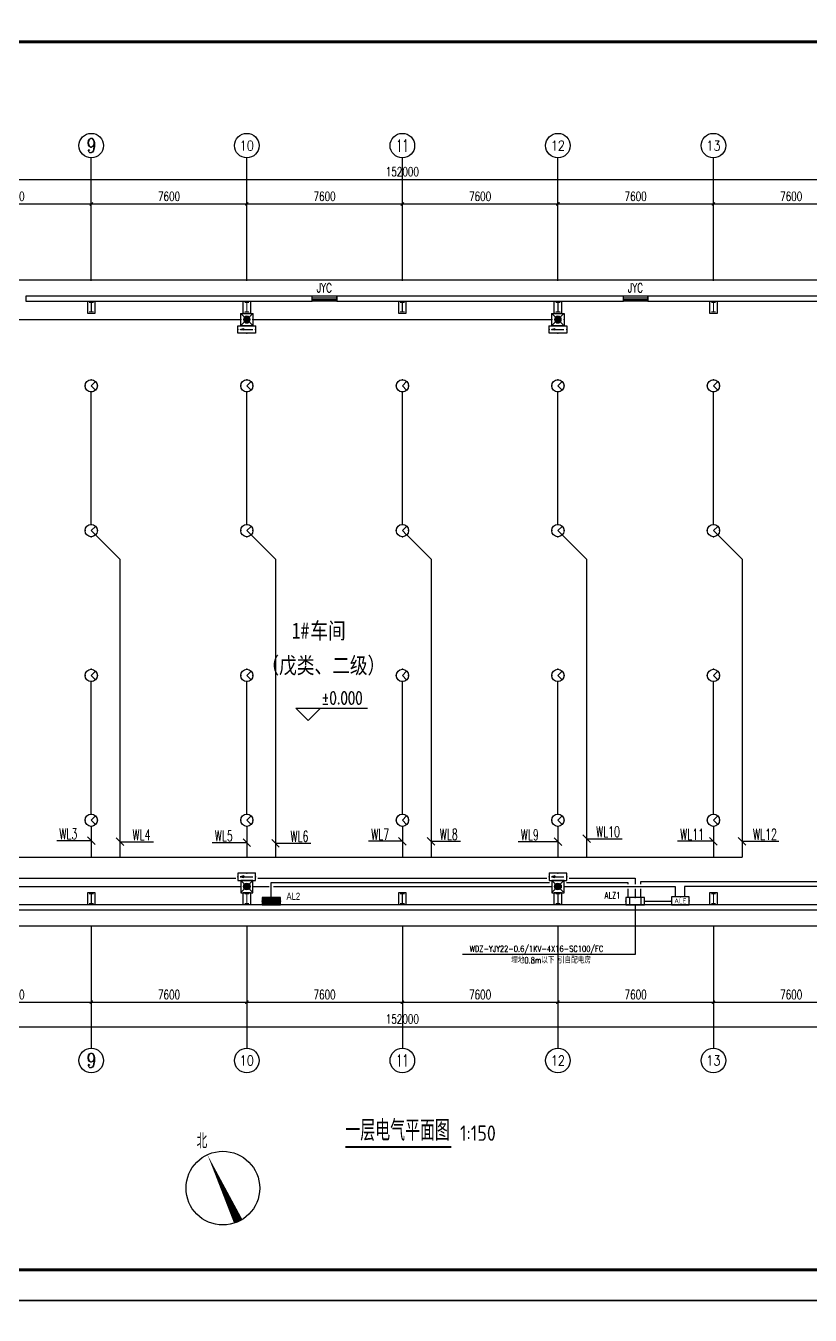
# Model space of a CAD drawing. Extents: x 54907 to 703237, y -798661 to -546661.
# Drawn here: x 134962 to 173291, y -673374 to -610374 of the extents above; entities that cross this region are included whole.
import ezdxf
from ezdxf.enums import TextEntityAlignment as Align

# ---------------------------------------------------------------- set-up
doc = ezdxf.new("R2010")
doc.units = 0
doc.header["$LTSCALE"] = 1000
doc.header["$MEASUREMENT"] = 0
for name, color, linetype in [('AXIS', 3, 'Continuous'), ('AXIS_TEXT', 7, 'Continuous'), ('BXZ', 7, 'Continuous'), ('DIM-照明', 3, 'Continuous'), ('DIM_ELEV', 3, 'Continuous'), ('DIM_SYMB', 3, 'Continuous'), ('EQUIP-照明', 3, 'Continuous'), ('EQUIP-箱柜', 3, 'Continuous'), ('PUB_TEXT', 7, 'Continuous'), ('PUB_TITLE', 4, 'Continuous'), ('WALL', 5, 'Continuous'), ('WINDOW', 4, 'Continuous'), ('WINDOW_TEXT', 7, 'Continuous'), ('WIRE-照明', 1, 'Continuous'), ('文字', 7, 'Continuous'), ('说明文本', 54, 'Continuous')]:
    doc.layers.add(name, color=color, linetype=linetype)
doc.layers.add('yichutu', color=7, linetype='Continuous', true_color=0xffffff, plot=False)
doc.styles.add('_TCH_AXIS', font='COMPLEX', dxfattribs={"bigfont": 'GBCBIG'})
doc.styles.add('_TCH_DIM', font='SIMPLEX', dxfattribs={"bigfont": 'GBCBIG'})
doc.styles.add('_TCH_DIM_T3', font='SIMPLEX', dxfattribs={"width": 0.705882, "bigfont": 'GBCBIG'})
doc.styles.add('_TCH_WINDOW', font='SIMPLEX', dxfattribs={"bigfont": 'GBCBIG'})
doc.styles.add('_TEL_ATTDEF', font='GBENOR', dxfattribs={"width": 0.8, "height": 3, "bigfont": 'GBCBIG'})
doc.styles.add('_TEL_DIM', font='SIMPLEX', dxfattribs={"width": 0.8, "height": 3.5, "bigfont": 'HZTXT'})
doc.styles.add('COMPLEX', font='COMPLEX')
doc.styles.add('HZF', font='hztxt_e.shx', dxfattribs={"width": 0.7, "bigfont": '!hztxt.shx'})
doc.styles.get("Standard").update_dxf_attribs({"font": 'gbenor.shx', "bigfont": 'gbcbig.shx'})
doc.styles.add('宋体', font='', dxfattribs={"width": 0.8})
doc.styles.get('宋体').set_extended_font_data('SimSun')
doc.dimstyles.new('_TCH_ARCH&&150', dxfattribs={"dimtxt": 446.25, "dimasz": 150, "dimexe": 375, "dimexo": 450, "dimgap": 150, "dimtad": 1, "dimdec": 0, "dimzin": 0, "dimdsep": 46, "dimtxsty": '_TCH_DIM_T3', "dimblk": 'ARCHTICK', "dimcen": 0.09, "dimclrt": 7, "dimazin": 2, "dimtfac": 1, "dimtdec": 0, "dimtix": 1, "dimtmove": 2, "dimatfit": 3, "dimldrblk": 'ARCHTICK', "dimfxl": 0, "dimtolj": 1, "dimtzin": 0, "dimarcsym": 0})

# ---------------------------------------------------------------- blocks, each defined once
blk = doc.blocks.new('hrththe')
h = blk.add_hatch(color=2)
h.paths.add_polyline_path([(641672, -50401), (641728, -50401), (641728, -50809), (641672, -50809)])
h.paths.add_polyline_path([(641588, -50809), (641812, -50809), (641812, -50865), (641588, -50865)])
h.paths.add_polyline_path([(641588, -50345), (641812, -50345), (641812, -50401), (641588, -50401)])
at = {"layer": 'PUB_TEXT'}
for p, q in [((641523, -50911), (641523, -50311)), ((641523, -50311), (641873, -50311)), ((641873, -50311), (641873, -50911)), ((641873, -50911), (641523, -50911))]:
    blk.add_line(p, q, dxfattribs=at)
blk = doc.blocks.new('$equip$00002831')
for q in [(-0.35, -0.35), (0.35, -0.35)]:
    blk.add_line((0, 0), q)
at = {"const_width": 0.05}
blk.add_lwpolyline([(0.5, 0, 1), (-0.5, 0, 1), (0.5, 0, -2.700563)], format="xyb", dxfattribs=at)
blk.add_circle((0, 0), 0.5)
for p in [(-0.5, 0), (0, 0.5), (0.5, 0), (0, -0.5)]:
    blk.add_point(p)
at = {"color": 7, "style": '_TEL_DIM', "flags": 1}
for tag in ['A', 'REMARK']:
    blk.add_attdef(tag, text='', height=0.00002, dxfattribs=at).set_placement((0, 0), align=Align.MIDDLE_CENTER)
blk = doc.blocks.new('$equip$00002604')
blk.add_hatch(color=256).paths.add_polyline_path([(0.27, 0.5, 1), (-0.27, 0.5, 1)])
for p, q in [((-0.43, 0.93), (-0.19, 0.69)), ((-0.43, 0.07), (-0.19, 0.31)), ((0.19, 0.69), (0.43, 0.93)), ((0.19, 0.31), (0.43, 0.07))]:
    blk.add_line(p, q)
at = {"const_width": 0.05}
blk.add_lwpolyline([(-0.5, 1), (-0.5, 0), (0.5, 0), (0.5, 1), (-0.5, 1), (-0.5, 0)], dxfattribs=at)
blk.add_lwpolyline([(-0.5, 1), (-0.5, 0), (0.5, 0), (0.5, 1)], close=True)
blk.add_circle((0, 0.5), 0.275)
for p in [(-0.5, 0.5), (0, 1), (0, 0), (0.5, 0.5)]:
    blk.add_point(p)
at = {"color": 7, "style": '_TEL_DIM', "flags": 1}
blk.add_attdef('A', text='', height=0.000025, dxfattribs=at).set_placement((0, 0), align=Align.MIDDLE_CENTER)
blk = doc.blocks.new('$equip$00002541')
blk.add_hatch(color=256).paths.add_polyline_path([(-0.24, 0.37), (-0.53, 0.3), (-0.24, 0.23)])
for p, q in [((-0.72, 0.6), (-0.72, 0)), ((0.72, 0.6), (-0.72, 0.6)), ((-0.72, 0), (0.72, 0)), ((-0.24, 0.37), (-0.53, 0.3)), ((-0.53, 0.3), (-0.24, 0.23)), ((-0.24, 0.37), (-0.24, 0.23)), ((0.72, 0), (0.72, 0.6))]:
    blk.add_line(p, q)
at = {"color": 7}
blk.add_line((-0.48, 0.3), (0.48, 0.3), dxfattribs=at)
at = {"const_width": 0.05}
blk.add_lwpolyline([(-0.72, 0.6), (-0.72, 0), (0.72, 0), (0.72, 0.6), (-0.72, 0.6), (-0.72, 0)], dxfattribs=at)
for p in [(-0.72, 0.3), (0, 0.6), (0, 0), (0.72, 0.3)]:
    blk.add_point(p)
at = {"color": 7, "style": '_TEL_DIM', "flags": 1}
blk.add_attdef('A', text='', height=0.00002, dxfattribs=at).set_placement((0, 0), align=Align.MIDDLE_CENTER)
blk = doc.blocks.new('*X14')
at = {"color": 0}
for p, q in [((-250, 33), (-83, 200)), ((-250, 68), (-118, 200)), ((-250, 104), (-154, 200)), ((-250, 139), (-189, 200)), ((-250, 174), (-224, 200)), ((-247, 0), (-47, 200)), ((-212, 0), (-12, 200)), ((-177, 0), (23, 200)), ((-141, 0), (59, 200)), ((-106, 0), (94, 200)), ((-71, 0), (129, 200)), ((-35, 0), (165, 200)), ((0, 0), (200, 200)), ((35, 0), (235, 200)), ((71, 0), (250, 179)), ((106, 0), (250, 144)), ((141, 0), (250, 109)), ((177, 0), (250, 73)), ((212, 0), (250, 38)), ((247, 0), (250, 3))]:
    blk.add_line(p, q, dxfattribs=at)
blk = doc.blocks.new('$equip$00002943')
for p, q in [((-0.75, 0.6), (-0.75, 0)), ((0.75, 0.6), (-0.75, 0.6)), ((-0.75, 0), (0.75, 0)), ((0.75, 0), (0.75, 0.6))]:
    blk.add_line(p, q)
for points, const_width in [([(-0.75, 0.3), (0.75, 0.3)], 0.6), ([(-0.75, 0.6), (-0.75, 0), (0.75, 0), (0.75, 0.6), (-0.75, 0.6), (-0.75, 0)], 0.05)]:
    blk.add_lwpolyline(points, dxfattribs=dict(const_width=const_width))
for p in [(-0.75, 0.3), (0, 0.6), (0, 0), (0.75, 0.3)]:
    blk.add_point(p)
at = {"xscale": 0.00300000000061118, "yscale": 0.00300000000061118, "zscale": 0.003}
blk.add_blockref('*X14', (0, 0), dxfattribs=at)
at = {"color": 7, "style": '_TEL_DIM', "flags": 1}
for tag in ['A', 'REMARK']:
    blk.add_attdef(tag, text='', height=0.00002, dxfattribs=at).set_placement((0, 0), align=Align.MIDDLE_CENTER)
blk = doc.blocks.new('$equip$00002944')
for p, q in [((-0.75, 0.6), (-0.75, 0)), ((0.75, 0.6), (-0.75, 0.6)), ((-0.75, 0), (0.75, 0)), ((-0.47, 0.6), (-0.47, 0)), ((0.47, 0.6), (0.47, 0)), ((0.75, 0), (0.75, 0.6))]:
    blk.add_line(p, q)
at = {"const_width": 0.05}
blk.add_lwpolyline([(-0.75, 0.6), (-0.75, 0), (0.75, 0), (0.75, 0.6), (-0.75, 0.6), (-0.75, 0)], dxfattribs=at)
for p in [(-0.75, 0.3), (0, 0.6), (0, 0), (0.75, 0.3)]:
    blk.add_point(p)
at = {"color": 7, "style": '_TEL_DIM', "flags": 1}
for tag in ['A', 'REMARK']:
    blk.add_attdef(tag, text='', height=0.00002, dxfattribs=at).set_placement((0, 0), align=Align.MIDDLE_CENTER)
blk = doc.blocks.new('$equip$00002534')
for p, q in [((-0.72, 0.66), (-0.72, 0)), ((0.72, 0.66), (-0.72, 0.66)), ((-0.72, 0), (0.72, 0)), ((0.72, 0), (0.72, 0.66))]:
    blk.add_line(p, q)
at = {"const_width": 0.05}
blk.add_lwpolyline([(-0.72, 0.66), (-0.72, 0), (0.72, 0), (0.72, 0.66), (-0.72, 0.66), (-0.72, 0)], dxfattribs=at)
for p in [(-0.72, 0.33), (0, 0.66), (0, 0), (0.72, 0.33)]:
    blk.add_point(p)
at = {"color": 7, "style": '_TEL_DIM'}
blk.add_attdef('$TEXT$', text='', height=0.4, dxfattribs=at).set_placement((0, 0.33), align=Align.MIDDLE_CENTER)
at = {"color": 7, "style": '_TEL_DIM', "flags": 1}
blk.add_attdef('A', text='', height=0.00002, dxfattribs=at).set_placement((0, 0), align=Align.MIDDLE_CENTER)
blk = doc.blocks.new('yct-1337-420-200550-63000-150-2010.0')
at = {"layer": 'yichutu', "color": 7, "true_color": 0xffffff}
blk.add_lwpolyline([(0, 0), (0, 63000), (200550, 63000), (200550, 0)], close=True, dxfattribs=at)
blk = doc.blocks.new('_ArchTick')
at = {"color": 0, "linetype": 'ByBlock', "const_width": 0.4}
blk.add_lwpolyline([(-0.5, -0.5), (0.5, 0.5)], dxfattribs=at)
blk = doc.blocks.new('*D311')
at = {"layer": 'AXIS', "color": 0, "lineweight": -2}
for p, q in [((130562, -622379), (130562, -618704)), ((130562, -619079), (138162, -619079)), ((138162, -622379), (138162, -618704))]:
    blk.add_line(p, q, dxfattribs=at)
at = {"layer": 'Defpoints', "color": 0}
for p in [(138162, -619079), (130562, -622829), (138162, -622829)]:
    blk.add_point(p, dxfattribs=at)
at = {"layer": 'AXIS', "color": 0, "lineweight": -2, "xscale": 150, "yscale": 150, "zscale": 150, "rotation": 180}
blk.add_blockref('_ArchTick', (130562, -619079), dxfattribs=at)
at = {"layer": 'AXIS', "color": 0, "lineweight": -2, "xscale": 150, "yscale": 150, "zscale": 150}
blk.add_blockref('_ArchTick', (138162, -619079), dxfattribs=at)
at = {"layer": 'AXIS', "color": 7, "insert": (134362, -618706), "char_height": 446.2, "attachment_point": 5, "style": '_TCH_DIM_T3'}
blk.add_mtext('\\A1;7600', dxfattribs=at)
blk = doc.blocks.new('*D312')
at = {"layer": 'AXIS', "color": 0, "lineweight": -2}
for p, q in [((138162, -622379), (138162, -618704)), ((138162, -619079), (145762, -619079)), ((145762, -622379), (145762, -618704))]:
    blk.add_line(p, q, dxfattribs=at)
at = {"layer": 'Defpoints', "color": 0}
for p in [(145762, -619079), (138162, -622829), (145762, -622829)]:
    blk.add_point(p, dxfattribs=at)
at = {"layer": 'AXIS', "color": 0, "lineweight": -2, "xscale": 150, "yscale": 150, "zscale": 150, "rotation": 180}
blk.add_blockref('_ArchTick', (138162, -619079), dxfattribs=at)
at = {"layer": 'AXIS', "color": 0, "lineweight": -2, "xscale": 150, "yscale": 150, "zscale": 150}
blk.add_blockref('_ArchTick', (145762, -619079), dxfattribs=at)
at = {"layer": 'AXIS', "color": 7, "insert": (141962, -618706), "char_height": 446.2, "attachment_point": 5, "style": '_TCH_DIM_T3'}
blk.add_mtext('\\A1;7600', dxfattribs=at)
blk = doc.blocks.new('*D313')
at = {"layer": 'AXIS', "color": 0, "lineweight": -2}
for p, q in [((145762, -622379), (145762, -618704)), ((145762, -619079), (153362, -619079)), ((153362, -622379), (153362, -618704))]:
    blk.add_line(p, q, dxfattribs=at)
at = {"layer": 'Defpoints', "color": 0}
for p in [(153362, -619079), (145762, -622829), (153362, -622829)]:
    blk.add_point(p, dxfattribs=at)
at = {"layer": 'AXIS', "color": 0, "lineweight": -2, "xscale": 150, "yscale": 150, "zscale": 150, "rotation": 180}
blk.add_blockref('_ArchTick', (145762, -619079), dxfattribs=at)
at = {"layer": 'AXIS', "color": 0, "lineweight": -2, "xscale": 150, "yscale": 150, "zscale": 150}
blk.add_blockref('_ArchTick', (153362, -619079), dxfattribs=at)
at = {"layer": 'AXIS', "color": 7, "insert": (149562, -618706), "char_height": 446.2, "attachment_point": 5, "style": '_TCH_DIM_T3'}
blk.add_mtext('\\A1;7600', dxfattribs=at)
blk = doc.blocks.new('*D314')
at = {"layer": 'AXIS', "color": 0, "lineweight": -2}
for p, q in [((153362, -622379), (153362, -618704)), ((153362, -619079), (160962, -619079)), ((160962, -622379), (160962, -618704))]:
    blk.add_line(p, q, dxfattribs=at)
at = {"layer": 'Defpoints', "color": 0}
for p in [(160962, -619079), (153362, -622829), (160962, -622829)]:
    blk.add_point(p, dxfattribs=at)
at = {"layer": 'AXIS', "color": 0, "lineweight": -2, "xscale": 150, "yscale": 150, "zscale": 150, "rotation": 180}
blk.add_blockref('_ArchTick', (153362, -619079), dxfattribs=at)
at = {"layer": 'AXIS', "color": 0, "lineweight": -2, "xscale": 150, "yscale": 150, "zscale": 150}
blk.add_blockref('_ArchTick', (160962, -619079), dxfattribs=at)
at = {"layer": 'AXIS', "color": 7, "insert": (157162, -618706), "char_height": 446.2, "attachment_point": 5, "style": '_TCH_DIM_T3'}
blk.add_mtext('\\A1;7600', dxfattribs=at)
blk = doc.blocks.new('*D315')
at = {"layer": 'AXIS', "color": 0, "lineweight": -2}
for p, q in [((160962, -622379), (160962, -618704)), ((160962, -619079), (168562, -619079)), ((168562, -622379), (168562, -618704))]:
    blk.add_line(p, q, dxfattribs=at)
at = {"layer": 'Defpoints', "color": 0}
for p in [(168562, -619079), (160962, -622829), (168562, -622829)]:
    blk.add_point(p, dxfattribs=at)
at = {"layer": 'AXIS', "color": 0, "lineweight": -2, "xscale": 150, "yscale": 150, "zscale": 150, "rotation": 180}
blk.add_blockref('_ArchTick', (160962, -619079), dxfattribs=at)
at = {"layer": 'AXIS', "color": 0, "lineweight": -2, "xscale": 150, "yscale": 150, "zscale": 150}
blk.add_blockref('_ArchTick', (168562, -619079), dxfattribs=at)
at = {"layer": 'AXIS', "color": 7, "insert": (164762, -618706), "char_height": 446.2, "attachment_point": 5, "style": '_TCH_DIM_T3'}
blk.add_mtext('\\A1;7600', dxfattribs=at)
blk = doc.blocks.new('*D316')
at = {"layer": 'AXIS', "color": 0, "lineweight": -2}
for p, q in [((168562, -622379), (168562, -618704)), ((168562, -619079), (176162, -619079)), ((176162, -622379), (176162, -618704))]:
    blk.add_line(p, q, dxfattribs=at)
at = {"layer": 'Defpoints', "color": 0}
for p in [(176162, -619079), (168562, -622829), (176162, -622829)]:
    blk.add_point(p, dxfattribs=at)
at = {"layer": 'AXIS', "color": 0, "lineweight": -2, "xscale": 150, "yscale": 150, "zscale": 150, "rotation": 180}
blk.add_blockref('_ArchTick', (168562, -619079), dxfattribs=at)
at = {"layer": 'AXIS', "color": 0, "lineweight": -2, "xscale": 150, "yscale": 150, "zscale": 150}
blk.add_blockref('_ArchTick', (176162, -619079), dxfattribs=at)
at = {"layer": 'AXIS', "color": 7, "insert": (172362, -618706), "char_height": 446.2, "attachment_point": 5, "style": '_TCH_DIM_T3'}
blk.add_mtext('\\A1;7600', dxfattribs=at)
blk = doc.blocks.new('*D324')
at = {"layer": 'AXIS', "color": 0, "lineweight": -2}
for p, q in [((77362, -622379), (77362, -617504)), ((77362, -617879), (229362, -617879)), ((229362, -622379), (229362, -617504))]:
    blk.add_line(p, q, dxfattribs=at)
at = {"layer": 'Defpoints', "color": 0}
for p in [(229362, -617879), (77362, -622829), (229362, -622829)]:
    blk.add_point(p, dxfattribs=at)
at = {"layer": 'AXIS', "color": 0, "lineweight": -2, "xscale": 150, "yscale": 150, "zscale": 150, "rotation": 180}
blk.add_blockref('_ArchTick', (77362, -617879), dxfattribs=at)
at = {"layer": 'AXIS', "color": 0, "lineweight": -2, "xscale": 150, "yscale": 150, "zscale": 150}
blk.add_blockref('_ArchTick', (229362, -617879), dxfattribs=at)
at = {"layer": 'AXIS', "color": 7, "insert": (153362, -617506), "char_height": 446.2, "attachment_point": 5, "style": '_TCH_DIM_T3'}
blk.add_mtext('\\A1;152000', dxfattribs=at)
blk = doc.blocks.new('*D332')
at = {"layer": 'AXIS', "color": 0, "lineweight": -2}
for p, q in [((130562, -654779), (130562, -658454)), ((138162, -654779), (138162, -658454)), ((130562, -658079), (138162, -658079))]:
    blk.add_line(p, q, dxfattribs=at)
at = {"layer": 'Defpoints', "color": 0}
for p in [(130562, -654329), (138162, -654329), (138162, -658079)]:
    blk.add_point(p, dxfattribs=at)
at = {"layer": 'AXIS', "color": 0, "lineweight": -2, "xscale": 150, "yscale": 150, "zscale": 150, "rotation": 180}
blk.add_blockref('_ArchTick', (130562, -658079), dxfattribs=at)
at = {"layer": 'AXIS', "color": 0, "lineweight": -2, "xscale": 150, "yscale": 150, "zscale": 150}
blk.add_blockref('_ArchTick', (138162, -658079), dxfattribs=at)
at = {"layer": 'AXIS', "color": 7, "insert": (134362, -657706), "char_height": 446.2, "attachment_point": 5, "style": '_TCH_DIM_T3'}
blk.add_mtext('\\A1;7600', dxfattribs=at)
blk = doc.blocks.new('*D333')
at = {"layer": 'AXIS', "color": 0, "lineweight": -2}
for p, q in [((138162, -654779), (138162, -658454)), ((145762, -654779), (145762, -658454)), ((138162, -658079), (145762, -658079))]:
    blk.add_line(p, q, dxfattribs=at)
at = {"layer": 'Defpoints', "color": 0}
for p in [(138162, -654329), (145762, -654329), (145762, -658079)]:
    blk.add_point(p, dxfattribs=at)
at = {"layer": 'AXIS', "color": 0, "lineweight": -2, "xscale": 150, "yscale": 150, "zscale": 150, "rotation": 180}
blk.add_blockref('_ArchTick', (138162, -658079), dxfattribs=at)
at = {"layer": 'AXIS', "color": 0, "lineweight": -2, "xscale": 150, "yscale": 150, "zscale": 150}
blk.add_blockref('_ArchTick', (145762, -658079), dxfattribs=at)
at = {"layer": 'AXIS', "color": 7, "insert": (141962, -657706), "char_height": 446.2, "attachment_point": 5, "style": '_TCH_DIM_T3'}
blk.add_mtext('\\A1;7600', dxfattribs=at)
blk = doc.blocks.new('*D334')
at = {"layer": 'AXIS', "color": 0, "lineweight": -2}
for p, q in [((145762, -654779), (145762, -658454)), ((153362, -654779), (153362, -658454)), ((145762, -658079), (153362, -658079))]:
    blk.add_line(p, q, dxfattribs=at)
at = {"layer": 'Defpoints', "color": 0}
for p in [(145762, -654329), (153362, -654329), (153362, -658079)]:
    blk.add_point(p, dxfattribs=at)
at = {"layer": 'AXIS', "color": 0, "lineweight": -2, "xscale": 150, "yscale": 150, "zscale": 150, "rotation": 180}
blk.add_blockref('_ArchTick', (145762, -658079), dxfattribs=at)
at = {"layer": 'AXIS', "color": 0, "lineweight": -2, "xscale": 150, "yscale": 150, "zscale": 150}
blk.add_blockref('_ArchTick', (153362, -658079), dxfattribs=at)
at = {"layer": 'AXIS', "color": 7, "insert": (149562, -657706), "char_height": 446.2, "attachment_point": 5, "style": '_TCH_DIM_T3'}
blk.add_mtext('\\A1;7600', dxfattribs=at)
blk = doc.blocks.new('*D335')
at = {"layer": 'AXIS', "color": 0, "lineweight": -2}
for p, q in [((153362, -654779), (153362, -658454)), ((160962, -654779), (160962, -658454)), ((153362, -658079), (160962, -658079))]:
    blk.add_line(p, q, dxfattribs=at)
at = {"layer": 'Defpoints', "color": 0}
for p in [(153362, -654329), (160962, -654329), (160962, -658079)]:
    blk.add_point(p, dxfattribs=at)
at = {"layer": 'AXIS', "color": 0, "lineweight": -2, "xscale": 150, "yscale": 150, "zscale": 150, "rotation": 180}
blk.add_blockref('_ArchTick', (153362, -658079), dxfattribs=at)
at = {"layer": 'AXIS', "color": 0, "lineweight": -2, "xscale": 150, "yscale": 150, "zscale": 150}
blk.add_blockref('_ArchTick', (160962, -658079), dxfattribs=at)
at = {"layer": 'AXIS', "color": 7, "insert": (157162, -657706), "char_height": 446.2, "attachment_point": 5, "style": '_TCH_DIM_T3'}
blk.add_mtext('\\A1;7600', dxfattribs=at)
blk = doc.blocks.new('*D336')
at = {"layer": 'AXIS', "color": 0, "lineweight": -2}
for p, q in [((160962, -654779), (160962, -658454)), ((168562, -654779), (168562, -658454)), ((160962, -658079), (168562, -658079))]:
    blk.add_line(p, q, dxfattribs=at)
at = {"layer": 'Defpoints', "color": 0}
for p in [(160962, -654329), (168562, -654329), (168562, -658079)]:
    blk.add_point(p, dxfattribs=at)
at = {"layer": 'AXIS', "color": 0, "lineweight": -2, "xscale": 150, "yscale": 150, "zscale": 150, "rotation": 180}
blk.add_blockref('_ArchTick', (160962, -658079), dxfattribs=at)
at = {"layer": 'AXIS', "color": 0, "lineweight": -2, "xscale": 150, "yscale": 150, "zscale": 150}
blk.add_blockref('_ArchTick', (168562, -658079), dxfattribs=at)
at = {"layer": 'AXIS', "color": 7, "insert": (164762, -657706), "char_height": 446.2, "attachment_point": 5, "style": '_TCH_DIM_T3'}
blk.add_mtext('\\A1;7600', dxfattribs=at)
blk = doc.blocks.new('*D337')
at = {"layer": 'AXIS', "color": 0, "lineweight": -2}
for p, q in [((168562, -654779), (168562, -658454)), ((176162, -654779), (176162, -658454)), ((168562, -658079), (176162, -658079))]:
    blk.add_line(p, q, dxfattribs=at)
at = {"layer": 'Defpoints', "color": 0}
for p in [(168562, -654329), (176162, -654329), (176162, -658079)]:
    blk.add_point(p, dxfattribs=at)
at = {"layer": 'AXIS', "color": 0, "lineweight": -2, "xscale": 150, "yscale": 150, "zscale": 150, "rotation": 180}
blk.add_blockref('_ArchTick', (168562, -658079), dxfattribs=at)
at = {"layer": 'AXIS', "color": 0, "lineweight": -2, "xscale": 150, "yscale": 150, "zscale": 150}
blk.add_blockref('_ArchTick', (176162, -658079), dxfattribs=at)
at = {"layer": 'AXIS', "color": 7, "insert": (172362, -657706), "char_height": 446.2, "attachment_point": 5, "style": '_TCH_DIM_T3'}
blk.add_mtext('\\A1;7600', dxfattribs=at)
blk = doc.blocks.new('*D345')
at = {"layer": 'AXIS', "color": 0, "lineweight": -2}
for p, q in [((77362, -654779), (77362, -659654)), ((229362, -654779), (229362, -659654)), ((77362, -659279), (229362, -659279))]:
    blk.add_line(p, q, dxfattribs=at)
at = {"layer": 'Defpoints', "color": 0}
for p in [(77362, -654329), (229362, -654329), (229362, -659279)]:
    blk.add_point(p, dxfattribs=at)
at = {"layer": 'AXIS', "color": 0, "lineweight": -2, "xscale": 150, "yscale": 150, "zscale": 150, "rotation": 180}
blk.add_blockref('_ArchTick', (77362, -659279), dxfattribs=at)
at = {"layer": 'AXIS', "color": 0, "lineweight": -2, "xscale": 150, "yscale": 150, "zscale": 150}
blk.add_blockref('_ArchTick', (229362, -659279), dxfattribs=at)
at = {"layer": 'AXIS', "color": 7, "insert": (153362, -658906), "char_height": 446.2, "attachment_point": 5, "style": '_TCH_DIM_T3'}
blk.add_mtext('\\A1;152000', dxfattribs=at)
blk = doc.blocks.new('_AXISO')
blk.add_circle((0, 0), 0.5)
at = {"layer": 'AXIS_TEXT', "style": 'COMPLEX', "width": 1.041667}
blk.add_attdef('A', text='', height=0.56, dxfattribs=at).set_placement((-0.25, -0.28), (0.25, -0.28), align=Align.FIT)
blk = doc.blocks.new('$TCHSYS$WIN2D')
for p, q in [((-0.5, 0.5), (0.5, 0.5)), ((-0.5, 0.5), (-0.5, -0.5)), ((0.5, 0.167), (-0.5, 0.167)), ((0.5, 0.5), (0.5, -0.5)), ((0.5, -0.167), (-0.5, -0.167)), ((-0.5, -0.5), (0.5, -0.5))]:
    blk.add_line(p, q)

msp = doc.modelspace()

# ---------------------------------------------------------------- linework, layer by layer
at = {"color": 2}
for points in [[(84962, -622788.7), (230402, -622788.7), (230402, -627528.7)], [(216162, -654368.7), (84962, -654368.7)]]:
    msp.add_lwpolyline(points, dxfattribs=at)
at = {"layer": 'AXIS'}
for p, q in [((138162, -622828.7), (138162, -616828.7)), ((145762, -622828.7), (145762, -616828.7)), ((153362, -622828.7), (153362, -616828.7)), ((160962, -622828.7), (160962, -616828.7)), ((168562, -622828.7), (168562, -616828.7)), ((138162, -654328.7), (138162, -660328.7)), ((145762, -654328.7), (145762, -660328.7)), ((153362, -654328.7), (153362, -660328.7)), ((160962, -654328.7), (160962, -660328.7)), ((168562, -654328.7), (168562, -660328.7))]:
    msp.add_line(p, q, dxfattribs=at)
at = {"layer": 'DIM-照明'}
for p, q in [((138347.6, -650376.5), (137976.4, -650005.3)), ((139748.2, -650426.1), (139377, -650054.8)), ((145947.6, -650475.3), (145576.4, -650104.1)), ((147348.2, -650500.1), (146977, -650128.9)), ((153547.6, -650401.3), (153176.4, -650030.1)), ((154948.2, -650401.3), (154577, -650030.1)), ((161147.6, -650426.8), (160776.4, -650055.6)), ((162548.2, -650278.1), (162177, -649906.9)), ((168747.6, -650401.9), (168376.4, -650030.7)), ((170148.2, -650401.9), (169777, -650030.7))]:
    msp.add_line(p, q, dxfattribs=at)
for points in [[(162362.6, -650092.5), (162699.1, -650092.5)], [(162699.1, -650092.5), (164097.6, -650092.5)], [(137614.7, -650190.9), (136472.2, -650190.9)], [(138162, -650190.9), (137614.7, -650190.9)], [(139562.6, -650240.5), (140044.9, -650240.5)], [(140044.9, -650240.5), (141203.4, -650240.5)], [(145208.5, -650289.7), (144066, -650289.7)], [(145762, -650289.7), (145208.5, -650289.7)], [(147162.6, -650314.5), (147762.6, -650314.5)], [(147762.6, -650314.5), (148889.1, -650314.5)], [(152851, -650215.7), (151708.5, -650215.7)], [(153362, -650215.7), (152851, -650215.7)], [(154762.6, -650215.7), (155058, -650215.7)], [(155058, -650215.7), (156200.5, -650215.7)], [(160144.9, -650241.2), (159018.4, -650241.2)], [(160962, -650241.2), (160144.9, -650241.2)], [(168059.8, -650216.3), (166805.3, -650216.3)], [(168562, -650216.3), (168059.8, -650216.3)], [(169962.6, -650216.3), (170366, -650216.3)], [(170366, -650216.3), (171764.5, -650216.3)]]:
    msp.add_lwpolyline(points, dxfattribs=at)
at = {"layer": 'DIM_ELEV'}
for p, q in [((148764.6, -644317.9), (148164.6, -643717.9)), ((148164.6, -643717.9), (151662.6, -643717.9)), ((148764.6, -644317.9), (149364.6, -643717.9))]:
    msp.add_line(p, q, dxfattribs=at)
at = {"layer": 'DIM_SYMB', "const_width": 105}
msp.add_lwpolyline([(150577.7, -665151.9), (155758.4, -665151.9)], dxfattribs=at)
at = {"layer": 'DIM_SYMB'}
msp.add_lwpolyline([(145346.4, -668798.5, 450, 0, 0), (143837, -665530.2, 0, 0, 0)], format="xyseb", dxfattribs=at)
msp.add_circle((144591.7, -667164.4), 1800, dxfattribs=at)
at = {"layer": 'PUB_TITLE'}
for p, q in [((55056.6, -672661.4), (255606.6, -672661.4)), ((255606.6, -672661.4), (55056.6, -672661.4))]:
    msp.add_line(p, q, dxfattribs=at)
at = {"layer": 'PUB_TITLE', "const_width": 150}
msp.add_lwpolyline([(58806.6, -671161.4), (254256.6, -671161.4), (254256.6, -611161.4), (58806.6, -611161.4)], close=True, dxfattribs=at)
at = {"layer": 'WALL'}
for p, q in [((148962, -623588.7), (134962, -623588.7)), ((134962, -623588.7), (134962, -623828.7)), ((148962, -623828.7), (148962, -623588.7)), ((164162, -623588.7), (150162, -623588.7)), ((150162, -623588.7), (150162, -623828.7)), ((164162, -623828.7), (164162, -623588.7)), ((179362, -623588.7), (165362, -623588.7)), ((165362, -623588.7), (165362, -623828.7)), ((134962, -623828.7), (148962, -623828.7)), ((150162, -623828.7), (164162, -623828.7)), ((165362, -623828.7), (179362, -623828.7)), ((216662, -653328.7), (84462, -653328.7)), ((84462, -653568.7), (216662, -653568.7))]:
    msp.add_line(p, q, dxfattribs=at)
at = {"layer": 'WIRE-照明', "linetype": 'Continuous'}
for p, q in [((130862, -624728.6), (145462, -624728.6)), ((146062, -624728.6), (160662, -624728.6)), ((138162, -634741.1), (138162, -628266.1)), ((145762, -634741.1), (145762, -628266.1)), ((153362, -634741.1), (153362, -628266.1)), ((160962, -634741.1), (160962, -628266.1)), ((168562, -634741.1), (168562, -628266.1)), ((138374.1, -635253.3), (139562.6, -636441.7)), ((145974.1, -635253.3), (147162.6, -636441.7)), ((153574.1, -635253.3), (154762.6, -636441.7)), ((161174.1, -635253.3), (162362.6, -636441.7)), ((168774.1, -635253.3), (169962.6, -636441.7)), ((139562.6, -636441.7), (139562.6, -650991.2)), ((147162.6, -636441.7), (147162.6, -650991.2)), ((154762.6, -636441.7), (154762.6, -650991.2)), ((162362.6, -636441.7), (162362.6, -650991.2)), ((169962.6, -636441.7), (169962.6, -650991.2)), ((138162, -648891.2), (138162, -642416.2)), ((145762, -648891.2), (145762, -642416.2)), ((153362, -648891.2), (153362, -642416.2)), ((160962, -648891.2), (160962, -642416.2)), ((168562, -648891.2), (168562, -642416.2)), ((138162, -649491.2), (138162, -650991.2)), ((145762, -649491.2), (145762, -650991.2)), ((153362, -649491.2), (153362, -650991.2)), ((160962, -649491.2), (160962, -650991.2)), ((168562, -649491.2), (168562, -650991.2)), ((130562, -650991.2), (169962.6, -650991.2)), ((131106.5, -652014.9), (145217.5, -652014.9)), ((146306.5, -652014.9), (160417.5, -652014.9)), ((161506.5, -652014.9), (164739.6, -652014.9)), ((164739.6, -652014.9), (164739.6, -652316.3)), ((130862, -652428.8), (145462, -652428.8)), ((146062, -652428.8), (146846.8, -652428.8)), ((146959.3, -652968.7), (146959.3, -652224.4)), ((146959.3, -652224.4), (160549.5, -652224.4)), ((147071.8, -652428.8), (160662, -652428.8)), ((161262, -652428.8), (166689.5, -652428.8)), ((161374.5, -652224.4), (164371.7, -652224.4)), ((164371.7, -652224.4), (164371.7, -652316.3)), ((164371.7, -652541.3), (164371.7, -652968.7)), ((164739.6, -652541.3), (164739.6, -652968.7)), ((165021.1, -652184.3), (175749.5, -652184.3)), ((165021.1, -652316.3), (165021.1, -652184.3)), ((165021.1, -652968.7), (165021.1, -652541.3)), ((166689.5, -652428.8), (166689.5, -652932.7)), ((175862, -652428.8), (167154.5, -652428.8)), ((167154.5, -652428.8), (167154.5, -652932.7)), ((165189.6, -653148.7), (166514.1, -653148.7)), ((164739.6, -653328.7), (164739.6, -655744.6)), ((164739.6, -655744.6), (156301.1, -655744.6))]:
    msp.add_line(p, q, dxfattribs=at)

# ---------------------------------------------------------------- block references
for p in [(-503535.7, -573517.2), (-495935.7, -573517.2), (-488335.7, -573517.2), (-480735.7, -573517.2), (-473135.7, -573517.2), (-503535.7, -602417.3), (-495935.7, -602417.3), (-488335.7, -602417.3), (-480735.7, -602417.3), (-473135.7, -602417.3)]:
    msp.add_blockref('hrththe', p)
at = {"layer": 'AXIS'}
ref = msp.add_blockref('_AXISO', (138162, -616228.7), dxfattribs=dict(at, xscale=1200, yscale=1200, zscale=1200))
ref.add_attrib('A', '9', dxfattribs={"layer": 'AXIS_TEXT', "height": 714.2, "style": '_TCH_AXIS', "width": 0.928571}).set_placement((137940.9, -616585.8), (138383.1, -616585.8), align=Align.FIT)
ref = msp.add_blockref('_AXISO', (145762, -616228.7), dxfattribs=dict(at, xscale=1200, yscale=1200, zscale=1200))
ref.add_attrib('A', '10', dxfattribs={"layer": 'AXIS_TEXT', "height": 481.71, "style": '_TCH_AXIS', "width": 1.034483}).set_placement((145417.9, -616469.5), (146106.1, -616469.5), align=Align.FIT)
ref = msp.add_blockref('_AXISO', (153362, -616228.7), dxfattribs=dict(at, xscale=1200, yscale=1200, zscale=1200))
ref.add_attrib('A', '11', dxfattribs={"layer": 'AXIS_TEXT', "height": 593.97, "style": '_TCH_AXIS', "width": 0.875}).set_placement((153065, -616525.7), (153659, -616525.7), align=Align.FIT)
ref = msp.add_blockref('_AXISO', (160962, -616228.7), dxfattribs=dict(at, xscale=1200, yscale=1200, zscale=1200))
ref.add_attrib('A', '12', dxfattribs={"layer": 'AXIS_TEXT', "height": 481.71, "style": '_TCH_AXIS', "width": 1.034483}).set_placement((160617.9, -616469.5), (161306.1, -616469.5), align=Align.FIT)
ref = msp.add_blockref('_AXISO', (168562, -616228.7), dxfattribs=dict(at, xscale=1200, yscale=1200, zscale=1200))
ref.add_attrib('A', '13', dxfattribs={"layer": 'AXIS_TEXT', "height": 481.71, "style": '_TCH_AXIS', "width": 1.034483}).set_placement((168217.9, -616469.5), (168906.1, -616469.5), align=Align.FIT)
ref = msp.add_blockref('_AXISO', (138162, -660928.7), dxfattribs=dict(at, xscale=1200, yscale=1200, zscale=1200))
ref.add_attrib('A', '9', dxfattribs={"layer": 'AXIS_TEXT', "height": 714.2, "style": '_TCH_AXIS', "width": 0.928571}).set_placement((137940.9, -661285.8), (138383.1, -661285.8), align=Align.FIT)
ref = msp.add_blockref('_AXISO', (145762, -660928.7), dxfattribs=dict(at, xscale=1200, yscale=1200, zscale=1200))
ref.add_attrib('A', '10', dxfattribs={"layer": 'AXIS_TEXT', "height": 481.71, "style": '_TCH_AXIS', "width": 1.034483}).set_placement((145417.9, -661169.5), (146106.1, -661169.5), align=Align.FIT)
ref = msp.add_blockref('_AXISO', (153362, -660928.7), dxfattribs=dict(at, xscale=1200, yscale=1200, zscale=1200))
ref.add_attrib('A', '11', dxfattribs={"layer": 'AXIS_TEXT', "height": 593.97, "style": '_TCH_AXIS', "width": 0.875}).set_placement((153065, -661225.7), (153659, -661225.7), align=Align.FIT)
ref = msp.add_blockref('_AXISO', (160962, -660928.7), dxfattribs=dict(at, xscale=1200, yscale=1200, zscale=1200))
ref.add_attrib('A', '12', dxfattribs={"layer": 'AXIS_TEXT', "height": 481.71, "style": '_TCH_AXIS', "width": 1.034483}).set_placement((160617.9, -661169.5), (161306.1, -661169.5), align=Align.FIT)
ref = msp.add_blockref('_AXISO', (168562, -660928.7), dxfattribs=dict(at, xscale=1200, yscale=1200, zscale=1200))
ref.add_attrib('A', '13', dxfattribs={"layer": 'AXIS_TEXT', "height": 481.71, "style": '_TCH_AXIS', "width": 1.034483}).set_placement((168217.9, -661169.5), (168906.1, -661169.5), align=Align.FIT)
at = {"layer": 'EQUIP-照明', "yscale": 600, "zscale": 600}
for name, p, xscale, rotation in [('$equip$00002604', (145762, -624428.6), -600, 180), ('$equip$00002604', (160962, -624428.6), -600, 180), ('$equip$00002541', (145762, -625028.6), -600, 180), ('$equip$00002541', (160962, -625028.6), -600, 180), ('$equip$00002831', (138162, -627966.1), 600, 90), ('$equip$00002831', (145762, -627966.1), 600, 90), ('$equip$00002831', (153362, -627966.1), 600, 90), ('$equip$00002831', (160962, -627966.1), 600, 90), ('$equip$00002831', (168562, -627966.1), 600, 90), ('$equip$00002831', (138162, -635041.1), 600, 90), ('$equip$00002831', (145762, -635041.1), 600, 90), ('$equip$00002831', (153362, -635041.1), 600, 90), ('$equip$00002831', (160962, -635041.1), 600, 90), ('$equip$00002831', (168562, -635041.1), 600, 90), ('$equip$00002831', (138162, -642116.2), 600, 90), ('$equip$00002831', (145762, -642116.2), 600, 90), ('$equip$00002831', (153362, -642116.2), 600, 90), ('$equip$00002831', (160962, -642116.2), 600, 90), ('$equip$00002831', (168562, -642116.2), 600, 90), ('$equip$00002831', (138162, -649191.2), 600, 90), ('$equip$00002831', (145762, -649191.2), 600, 90), ('$equip$00002831', (153362, -649191.2), 600, 90), ('$equip$00002831', (160962, -649191.2), 600, 90), ('$equip$00002831', (168562, -649191.2), 600, 90)]:
    msp.add_blockref(name, p, dxfattribs=dict(at, xscale=xscale, rotation=rotation))
at = {"layer": 'EQUIP-照明', "xscale": 600, "yscale": 600, "zscale": 600}
for name, p in [('$equip$00002541', (145762, -652128.8)), ('$equip$00002541', (160962, -652128.8)), ('$equip$00002604', (145762, -652728.8)), ('$equip$00002604', (160962, -652728.8))]:
    msp.add_blockref(name, p, dxfattribs=at)
at = {"layer": 'EQUIP-照明'}
ref = msp.add_blockref('$equip$00002534', (166946.1, -653328.7), dxfattribs=dict(at, xscale=600, yscale=600, zscale=600))
ref.add_attrib('$TEXT$', 'ALE', dxfattribs={"layer": '0', "color": 7, "height": 240, "style": '_TEL_ATTDEF'}).set_placement((166946.1, -653130.7), align=Align.MIDDLE_CENTER)
at = {"layer": 'EQUIP-箱柜', "xscale": 600, "yscale": 600, "zscale": 600}
for name, p in [('$equip$00002943', (146959.3, -653328.7)), ('$equip$00002944', (164739.6, -653328.7))]:
    msp.add_blockref(name, p, dxfattribs=at)
at = {"layer": 'WINDOW'}
ref = msp.add_blockref('$TCHSYS$WIN2D', (149562, -623708.7), dxfattribs=dict(at, xscale=1200, yscale=240, zscale=1200, rotation=180))
ref.add_attrib('A', 'JYC', (149179.5, -623399.3), dxfattribs={"layer": 'WINDOW_TEXT', "height": 446.25, "style": '_TCH_WINDOW', "width": 0.705882})
ref = msp.add_blockref('$TCHSYS$WIN2D', (164762, -623708.7), dxfattribs=dict(at, xscale=1200, yscale=240, zscale=1200, rotation=180))
ref.add_attrib('A', 'JYC', (164379.5, -623399.3), dxfattribs={"layer": 'WINDOW_TEXT', "height": 446.25, "style": '_TCH_WINDOW', "width": 0.705882})
at = {"layer": 'yichutu'}
for p in [(55056.6, -672661.4), (55056.6, -735661.4)]:
    msp.add_blockref('yct-1337-420-200550-63000-150-2010.0', p, dxfattribs=at)

# ---------------------------------------------------------------- texts
at = {"layer": 'BXZ', "style": '_TEL_DIM', "width": 0.8}
msp.add_text('ALZ1', height=300, dxfattribs=at).set_placement((163249.7, -653011.7))
at = {"layer": 'DIM-照明', "color": 7, "style": '_TEL_DIM', "width": 0.64}
for s, p in [('WL10', (162830.3, -650017.5)), ('WL3', (136603.4, -650115.9)), ('WL4', (140176.1, -650165.5)), ('WL5', (144197.2, -650214.7)), ('WL6', (147893.9, -650239.5)), ('WL7', (151839.8, -650140.7)), ('WL8', (155189.3, -650140.7)), ('WL9', (159149.7, -650166.2)), ('WL11', (166936.6, -650141.3)), ('WL12', (170497.3, -650141.3))]:
    msp.add_text(s, height=525, dxfattribs=at).set_placement(p)
at = {"layer": 'DIM_SYMB', "color": 7}
for s, height, p in [('一层电气平面图', 1012.77, (150577.7, -664852.6)), ('1:150', 750, (156178.4, -664852.6))]:
    msp.add_text(s, height=height, dxfattribs=at).set_placement(p)
at = {"layer": 'DIM_SYMB', "color": 7, "style": '_TCH_DIM'}
msp.add_text('北', height=723.4, dxfattribs=at).set_placement((143307.1, -665224.3))
at = {"layer": 'PUB_TEXT'}
for s, height, style, width, p in [('车间', 793.04, '宋体', 0.8, (148864, -640325.4)), ('1#', 793.04, '宋体', 0.8, (147956.7, -640325.4)), ('（戊类、二级）', 793.04, '宋体', 0.8, (146471.5, -642019.1)), ('%%P0.000', 595, '_TCH_DIM', 0.705882, (149402.6, -643517.7))]:
    msp.add_text(s, height=height, dxfattribs=dict(at, style=style, width=width)).set_placement(p)
at = {"layer": '文字', "linetype": 'ByBlock', "style": '_TEL_DIM', "width": 0.8}
for s, p in [('WDZ-YJY22-0.6/1KV-4X16-SC100/FC', (156658.4, -655621.1)), ('埋地0.8m以下 引自配电房', (158677.3, -656180.1))]:
    msp.add_text(s, height=300, dxfattribs=at).set_placement(p)
at = {"layer": '说明文本', "color": 6, "style": 'HZF', "width": 0.8}
msp.add_text('AL2', height=350, dxfattribs=at).set_placement((147700.6, -653081.2))

# ---------------------------------------------------------------- dimensions: what is measured, and where the dimension line sits
at = {"layer": 'AXIS'}
for p1, p2, distance, picture, middle in [((77362, -622828.7), (229362, -622828.7), 4950, '*D324', (153362, -617505.5)), ((130562, -622828.7), (138162, -622828.7), 3750, '*D311', (134362, -618705.5)), ((138162, -622828.7), (145762, -622828.7), 3750, '*D312', (141962, -618705.5)), ((145762, -622828.7), (153362, -622828.7), 3750, '*D313', (149562, -618705.5)), ((153362, -622828.7), (160962, -622828.7), 3750, '*D314', (157162, -618705.5)), ((160962, -622828.7), (168562, -622828.7), 3750, '*D315', (164762, -618705.5)), ((168562, -622828.7), (176162, -622828.7), 3750, '*D316', (172362, -618705.5)), ((77362, -654328.7), (229362, -654328.7), -4950, '*D345', (153362, -658905.5)), ((130562, -654328.7), (138162, -654328.7), -3750, '*D332', (134362, -657705.5)), ((138162, -654328.7), (145762, -654328.7), -3750, '*D333', (141962, -657705.5)), ((145762, -654328.7), (153362, -654328.7), -3750, '*D334', (149562, -657705.5)), ((153362, -654328.7), (160962, -654328.7), -3750, '*D335', (157162, -657705.5)), ((160962, -654328.7), (168562, -654328.7), -3750, '*D336', (164762, -657705.5)), ((168562, -654328.7), (176162, -654328.7), -3750, '*D337', (172362, -657705.5))]:
    dim = msp.add_aligned_dim(p1=p1, p2=p2, distance=distance, dimstyle='_TCH_ARCH&&150', dxfattribs=at)
    dim.commit()
    dim.dimension.update_dxf_attribs({"geometry": picture, "text_midpoint": middle})

doc.saveas('drawing.dxf')
